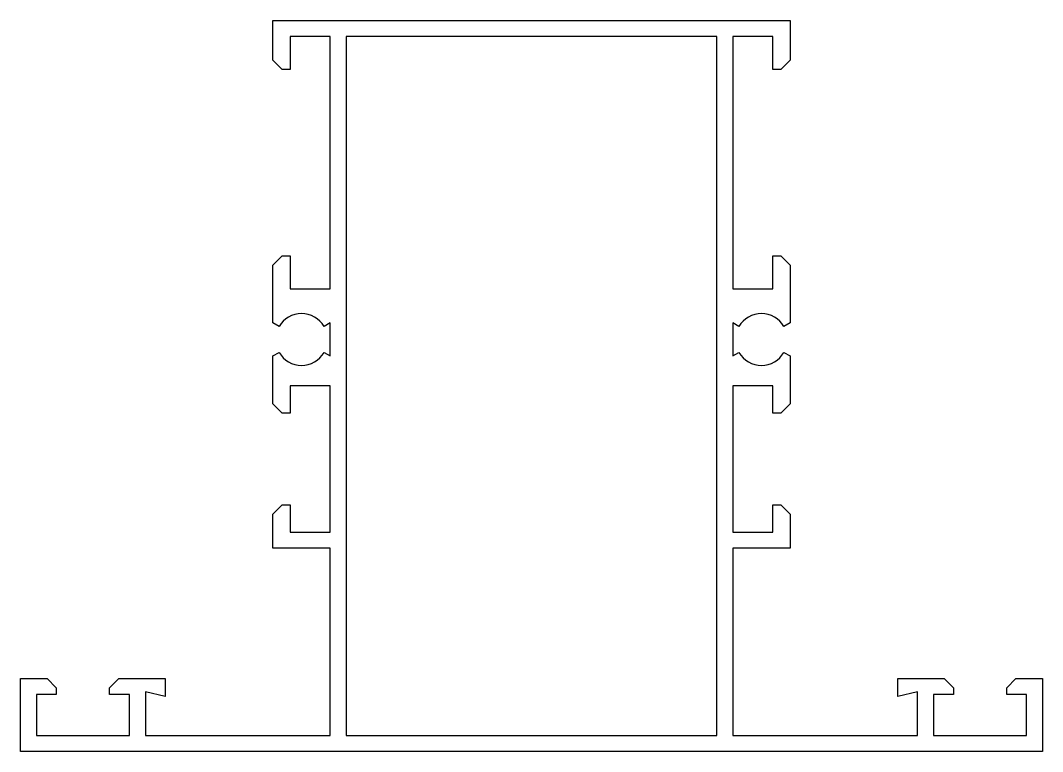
# Model space of a CAD drawing. Extents: x 116.7 to 193.6, y 183.3 to 238.3.
import ezdxf

# ---------------------------------------------------------------- set-up
doc = ezdxf.new("R2010")
doc.units = 0
doc.header["$LTSCALE"] = 15
doc.layers.add('MAVI', color=7, linetype='CONTINUOUS')
doc.layers.add('METAL', color=7, linetype='CONTINUOUS')

msp = doc.modelspace()

# ---------------------------------------------------------------- linework, layer by layer
at = {"layer": 'MAVI', "color": 0, "linetype": 'CONTINUOUS'}
msp.add_lwpolyline([(170.747, 213.288, 0.57735), (174.125, 213.288), (174.125, 213.288), (174.586, 213.021), (174.586, 209.412), (173.886, 208.712), (173.286, 208.712), (173.286, 210.763), (170.286, 210.763), (170.286, 199.763), (173.286, 199.763), (173.286, 201.813), (173.886, 201.813), (174.586, 201.113), (174.586, 198.563), (170.286, 198.563), (170.286, 184.463), (184.186, 184.463), (184.186, 187.763), (182.686, 187.413), (182.686, 188.763), (186.186, 188.763), (186.886, 188.063), (186.886, 187.563), (185.386, 187.563), (185.386, 184.463), (192.386, 184.463), (192.386, 187.563), (190.886, 187.563), (190.886, 188.063), (191.586, 188.763), (193.586, 188.763), (193.586, 183.263), (116.686, 183.263), (116.686, 188.763), (118.686, 188.763), (119.386, 188.063), (119.386, 187.563), (117.886, 187.563), (117.886, 184.463), (124.886, 184.463), (124.886, 187.563), (123.386, 187.563), (123.386, 188.063), (124.086, 188.763), (127.586, 188.763), (127.586, 187.413), (126.086, 187.763), (126.086, 184.463), (139.986, 184.463), (139.986, 198.563), (135.686, 198.563), (135.686, 201.113), (136.386, 201.813), (136.986, 201.813), (136.986, 199.763), (139.986, 199.763), (139.986, 210.763), (136.986, 210.763), (136.986, 208.712), (136.386, 208.712), (135.686, 209.412), (135.686, 213.021), (136.147, 213.288), (136.147, 213.288, 0.57735), (139.525, 213.288), (139.525, 213.288), (139.986, 213.021), (139.986, 215.504), (139.525, 215.238), (139.525, 215.238, 0.57735), (136.147, 215.238), (136.147, 215.238), (135.686, 215.504), (135.686, 219.863), (136.386, 220.563), (136.986, 220.563), (136.986, 218.063), (139.986, 218.063), (139.986, 237.063), (136.986, 237.063), (136.986, 234.563), (136.386, 234.563), (135.686, 235.263), (135.686, 238.263), (174.586, 238.263), (174.586, 235.263), (173.886, 234.563), (173.286, 234.563), (173.286, 237.063), (170.286, 237.063), (170.286, 218.063), (173.286, 218.063), (173.286, 220.563), (173.886, 220.563), (174.586, 219.863), (174.586, 215.504), (174.125, 215.238), (174.125, 215.238, 0.57735), (170.747, 215.238), (170.747, 215.238), (170.286, 215.504), (170.286, 213.021), (170.747, 213.288)], format="xyb", close=True, dxfattribs=at)
at = {"layer": 'METAL', "color": 0, "linetype": 'CONTINUOUS'}
msp.add_lwpolyline([(156.686, 184.463), (169.086, 184.463), (169.086, 237.063), (156.686, 237.063), (141.186, 237.063), (141.186, 184.463)], close=True, dxfattribs=at)

doc.saveas('drawing.dxf')
